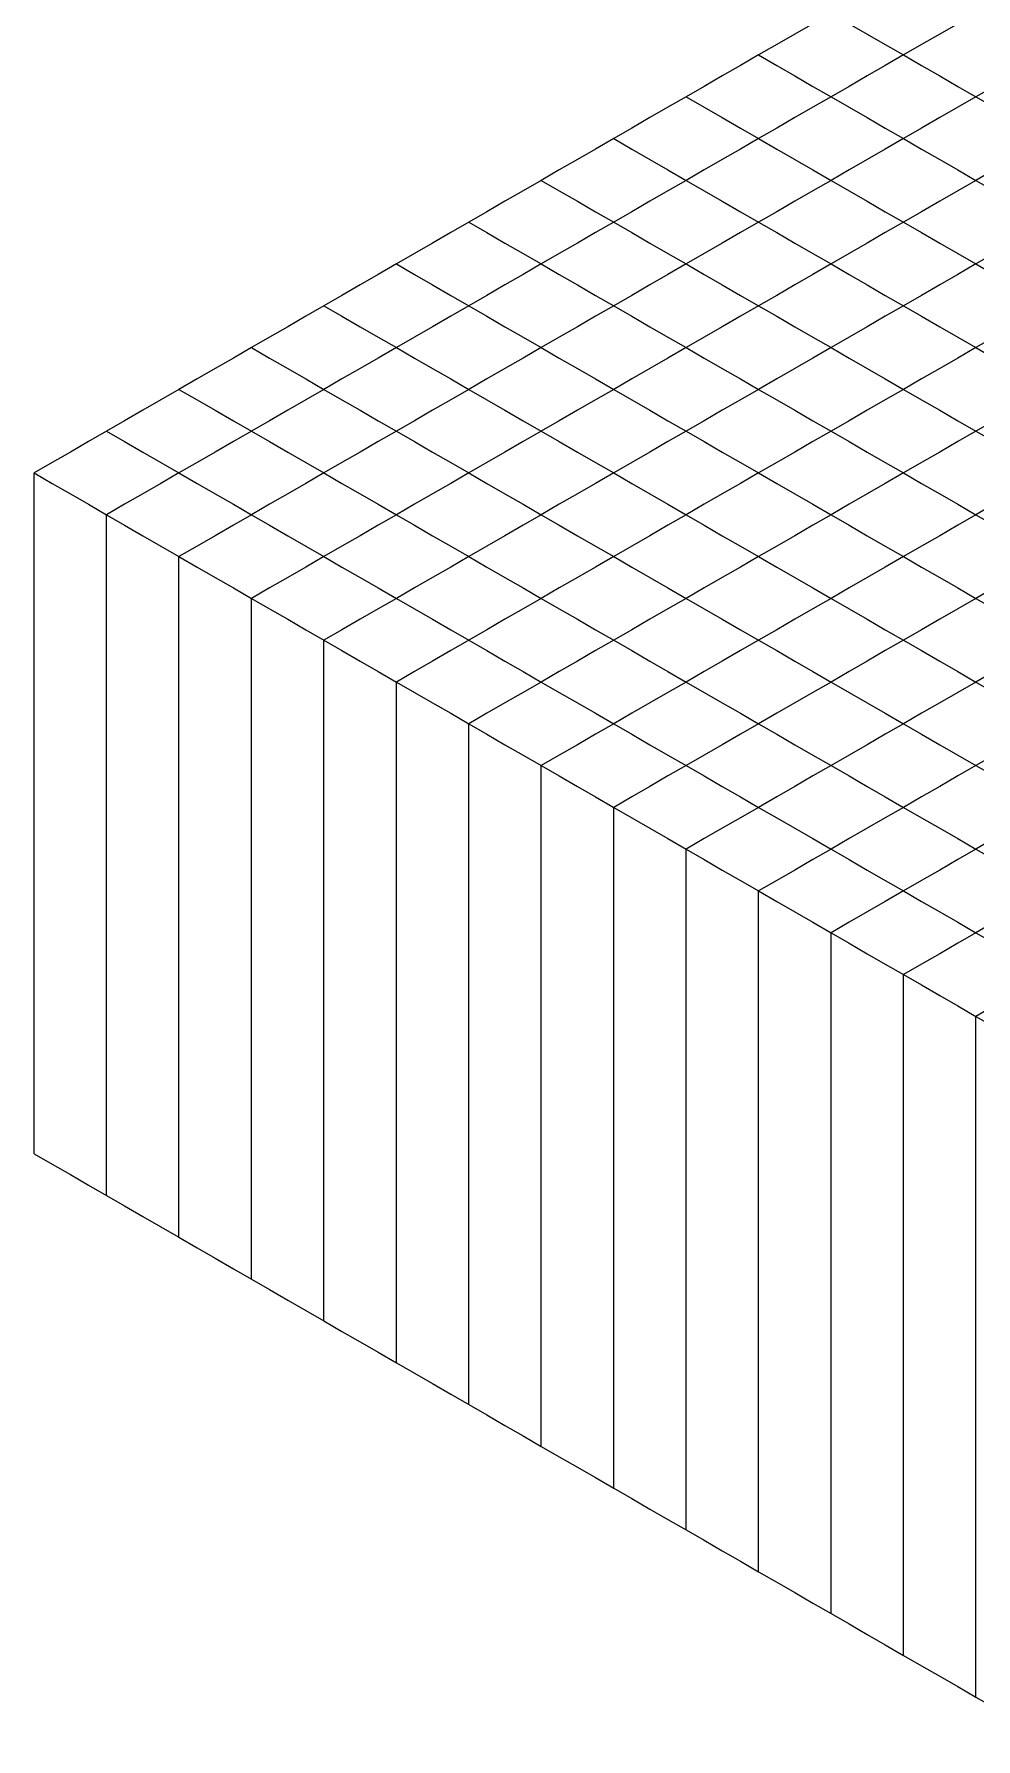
# Model space of a CAD drawing. Header units: metres. Extents: x 0 to 1028, y -291 to 246.
# Drawn here: x -0.4 to 82.3, y -111.5 to 38.3 of the extents above; entities that cross this region are included whole.
import ezdxf

# ---------------------------------------------------------------- set-up
doc = ezdxf.new("R2010")
doc.units = ezdxf.units.M
doc.layers.add('LAYER_02_PROJECTION', color=7, linetype='Continuous')

msp = doc.modelspace()

# ---------------------------------------------------------------- linework, layer by layer
at = {"layer": 'LAYER_02_PROJECTION'}
for points in [[(69.58, 40.17), (67.99, 39.25), (66.4, 38.33), (64.81, 37.42), (63.22, 36.5)], [(69.58, 40.17), (71.17, 39.25), (72.76, 38.33), (74.35, 37.42), (75.94, 36.5)], [(69.58, 40.17), (71.17, 39.25), (72.76, 38.33), (74.35, 37.42), (75.94, 36.5)], [(82.31, 40.17), (80.72, 39.25), (79.13, 38.33), (77.53, 37.42), (75.94, 36.5)], [(82.31, 40.17), (80.72, 39.25), (79.13, 38.33), (77.53, 37.42), (75.94, 36.5)], [(63.22, 36.5), (61.62, 35.58), (60.03, 34.66), (58.44, 33.74), (56.85, 32.82)], [(63.22, 36.5), (64.81, 35.58), (66.4, 34.66), (67.99, 33.74), (69.58, 32.82)], [(63.22, 36.5), (64.81, 35.58), (66.4, 34.66), (67.99, 33.74), (69.58, 32.82)], [(75.94, 36.5), (74.35, 35.58), (72.76, 34.66), (71.17, 33.74), (69.58, 32.82)], [(75.94, 36.5), (74.35, 35.58), (72.76, 34.66), (71.17, 33.74), (69.58, 32.82)], [(75.94, 36.5), (77.53, 35.58), (79.13, 34.66), (80.72, 33.74), (82.31, 32.82)], [(75.94, 36.5), (77.53, 35.58), (79.13, 34.66), (80.72, 33.74), (82.31, 32.82)], [(88.67, 36.5), (87.08, 35.58), (85.49, 34.66), (83.9, 33.74), (82.31, 32.82)], [(88.67, 36.5), (87.08, 35.58), (85.49, 34.66), (83.9, 33.74), (82.31, 32.82)], [(56.85, 32.82), (55.26, 31.9), (53.67, 30.99), (52.08, 30.07), (50.49, 29.15)], [(56.85, 32.82), (58.44, 31.9), (60.03, 30.99), (61.62, 30.07), (63.22, 29.15)], [(56.85, 32.82), (58.44, 31.9), (60.03, 30.99), (61.62, 30.07), (63.22, 29.15)], [(69.58, 32.82), (67.99, 31.9), (66.4, 30.99), (64.81, 30.07), (63.22, 29.15)], [(69.58, 32.82), (67.99, 31.9), (66.4, 30.99), (64.81, 30.07), (63.22, 29.15)], [(69.58, 32.82), (71.17, 31.9), (72.76, 30.99), (74.35, 30.07), (75.94, 29.15)], [(69.58, 32.82), (71.17, 31.9), (72.76, 30.99), (74.35, 30.07), (75.94, 29.15)], [(82.31, 32.82), (80.72, 31.9), (79.13, 30.99), (77.53, 30.07), (75.94, 29.15)], [(82.31, 32.82), (80.72, 31.9), (79.13, 30.99), (77.53, 30.07), (75.94, 29.15)], [(82.31, 32.82), (83.9, 31.9), (85.49, 30.99), (87.08, 30.07), (88.67, 29.15)], [(82.31, 32.82), (83.9, 31.9), (85.49, 30.99), (87.08, 30.07), (88.67, 29.15)], [(50.49, 29.15), (48.9, 28.23), (47.31, 27.31), (45.71, 26.39), (44.12, 25.47)], [(50.49, 29.15), (52.08, 28.23), (53.67, 27.31), (55.26, 26.39), (56.85, 25.47)], [(50.49, 29.15), (52.08, 28.23), (53.67, 27.31), (55.26, 26.39), (56.85, 25.47)], [(63.22, 29.15), (61.62, 28.23), (60.03, 27.31), (58.44, 26.39), (56.85, 25.47)], [(63.22, 29.15), (61.62, 28.23), (60.03, 27.31), (58.44, 26.39), (56.85, 25.47)], [(63.22, 29.15), (64.81, 28.23), (66.4, 27.31), (67.99, 26.39), (69.58, 25.47)], [(63.22, 29.15), (64.81, 28.23), (66.4, 27.31), (67.99, 26.39), (69.58, 25.47)], [(75.94, 29.15), (74.35, 28.23), (72.76, 27.31), (71.17, 26.39), (69.58, 25.47)], [(75.94, 29.15), (74.35, 28.23), (72.76, 27.31), (71.17, 26.39), (69.58, 25.47)], [(75.94, 29.15), (77.53, 28.23), (79.13, 27.31), (80.72, 26.39), (82.31, 25.47)], [(75.94, 29.15), (77.53, 28.23), (79.13, 27.31), (80.72, 26.39), (82.31, 25.47)], [(88.67, 29.15), (87.08, 28.23), (85.49, 27.31), (83.9, 26.39), (82.31, 25.47)], [(88.67, 29.15), (87.08, 28.23), (85.49, 27.31), (83.9, 26.39), (82.31, 25.47)], [(44.12, 25.47), (42.53, 24.56), (40.94, 23.64), (39.35, 22.72), (37.76, 21.8)], [(44.12, 25.47), (45.71, 24.56), (47.31, 23.64), (48.9, 22.72), (50.49, 21.8)], [(44.12, 25.47), (45.71, 24.56), (47.31, 23.64), (48.9, 22.72), (50.49, 21.8)], [(56.85, 25.47), (55.26, 24.56), (53.67, 23.64), (52.08, 22.72), (50.49, 21.8)], [(56.85, 25.47), (55.26, 24.56), (53.67, 23.64), (52.08, 22.72), (50.49, 21.8)], [(56.85, 25.47), (58.44, 24.56), (60.03, 23.64), (61.62, 22.72), (63.22, 21.8)], [(56.85, 25.47), (58.44, 24.56), (60.03, 23.64), (61.62, 22.72), (63.22, 21.8)], [(69.58, 25.47), (67.99, 24.56), (66.4, 23.64), (64.81, 22.72), (63.22, 21.8)], [(69.58, 25.47), (67.99, 24.56), (66.4, 23.64), (64.81, 22.72), (63.22, 21.8)], [(69.58, 25.47), (71.17, 24.56), (72.76, 23.64), (74.35, 22.72), (75.94, 21.8)], [(69.58, 25.47), (71.17, 24.56), (72.76, 23.64), (74.35, 22.72), (75.94, 21.8)], [(82.31, 25.47), (80.72, 24.56), (79.13, 23.64), (77.53, 22.72), (75.94, 21.8)], [(82.31, 25.47), (80.72, 24.56), (79.13, 23.64), (77.53, 22.72), (75.94, 21.8)], [(82.31, 25.47), (83.9, 24.56), (85.49, 23.64), (87.08, 22.72), (88.67, 21.8)], [(82.31, 25.47), (83.9, 24.56), (85.49, 23.64), (87.08, 22.72), (88.67, 21.8)], [(37.76, 21.8), (36.17, 20.88), (34.58, 19.96), (32.99, 19.04), (31.4, 18.13)], [(37.76, 21.8), (39.35, 20.88), (40.94, 19.96), (42.53, 19.04), (44.12, 18.13)], [(37.76, 21.8), (39.35, 20.88), (40.94, 19.96), (42.53, 19.04), (44.12, 18.13)], [(50.49, 21.8), (48.9, 20.88), (47.31, 19.96), (45.71, 19.04), (44.12, 18.13)], [(50.49, 21.8), (48.9, 20.88), (47.31, 19.96), (45.71, 19.04), (44.12, 18.13)], [(50.49, 21.8), (52.08, 20.88), (53.67, 19.96), (55.26, 19.04), (56.85, 18.13)], [(50.49, 21.8), (52.08, 20.88), (53.67, 19.96), (55.26, 19.04), (56.85, 18.13)], [(63.22, 21.8), (61.62, 20.88), (60.03, 19.96), (58.44, 19.04), (56.85, 18.13)], [(63.22, 21.8), (61.62, 20.88), (60.03, 19.96), (58.44, 19.04), (56.85, 18.13)], [(63.22, 21.8), (64.81, 20.88), (66.4, 19.96), (67.99, 19.04), (69.58, 18.13)], [(63.22, 21.8), (64.81, 20.88), (66.4, 19.96), (67.99, 19.04), (69.58, 18.13)], [(75.94, 21.8), (74.35, 20.88), (72.76, 19.96), (71.17, 19.04), (69.58, 18.13)], [(75.94, 21.8), (74.35, 20.88), (72.76, 19.96), (71.17, 19.04), (69.58, 18.13)], [(75.94, 21.8), (77.53, 20.88), (79.13, 19.96), (80.72, 19.04), (82.31, 18.13)], [(75.94, 21.8), (77.53, 20.88), (79.13, 19.96), (80.72, 19.04), (82.31, 18.13)], [(88.67, 21.8), (87.08, 20.88), (85.49, 19.96), (83.9, 19.04), (82.31, 18.13)], [(88.67, 21.8), (87.08, 20.88), (85.49, 19.96), (83.9, 19.04), (82.31, 18.13)], [(31.4, 18.13), (29.8, 17.21), (28.21, 16.29), (26.62, 15.37), (25.03, 14.45)], [(31.4, 18.13), (32.99, 17.21), (34.58, 16.29), (36.17, 15.37), (37.76, 14.45)], [(31.4, 18.13), (32.99, 17.21), (34.58, 16.29), (36.17, 15.37), (37.76, 14.45)], [(44.12, 18.13), (42.53, 17.21), (40.94, 16.29), (39.35, 15.37), (37.76, 14.45)], [(44.12, 18.13), (42.53, 17.21), (40.94, 16.29), (39.35, 15.37), (37.76, 14.45)], [(44.12, 18.13), (45.71, 17.21), (47.31, 16.29), (48.9, 15.37), (50.49, 14.45)], [(44.12, 18.13), (45.71, 17.21), (47.31, 16.29), (48.9, 15.37), (50.49, 14.45)], [(56.85, 18.13), (55.26, 17.21), (53.67, 16.29), (52.08, 15.37), (50.49, 14.45)], [(56.85, 18.13), (55.26, 17.21), (53.67, 16.29), (52.08, 15.37), (50.49, 14.45)], [(56.85, 18.13), (58.44, 17.21), (60.03, 16.29), (61.62, 15.37), (63.22, 14.45)], [(56.85, 18.13), (58.44, 17.21), (60.03, 16.29), (61.62, 15.37), (63.22, 14.45)], [(69.58, 18.13), (67.99, 17.21), (66.4, 16.29), (64.81, 15.37), (63.22, 14.45)], [(69.58, 18.13), (67.99, 17.21), (66.4, 16.29), (64.81, 15.37), (63.22, 14.45)], [(69.58, 18.13), (71.17, 17.21), (72.76, 16.29), (74.35, 15.37), (75.94, 14.45)], [(69.58, 18.13), (71.17, 17.21), (72.76, 16.29), (74.35, 15.37), (75.94, 14.45)], [(82.31, 18.13), (80.72, 17.21), (79.13, 16.29), (77.53, 15.37), (75.94, 14.45)], [(82.31, 18.13), (80.72, 17.21), (79.13, 16.29), (77.53, 15.37), (75.94, 14.45)], [(82.31, 18.13), (83.9, 17.21), (85.49, 16.29), (87.08, 15.37), (88.67, 14.45)], [(82.31, 18.13), (83.9, 17.21), (85.49, 16.29), (87.08, 15.37), (88.67, 14.45)], [(25.03, 14.45), (23.44, 13.53), (21.85, 12.61), (20.26, 11.7), (18.67, 10.78)], [(25.03, 14.45), (26.62, 13.53), (28.21, 12.61), (29.8, 11.7), (31.4, 10.78)], [(25.03, 14.45), (26.62, 13.53), (28.21, 12.61), (29.8, 11.7), (31.4, 10.78)], [(37.76, 14.45), (36.17, 13.53), (34.58, 12.61), (32.99, 11.7), (31.4, 10.78)], [(37.76, 14.45), (36.17, 13.53), (34.58, 12.61), (32.99, 11.7), (31.4, 10.78)], [(37.76, 14.45), (39.35, 13.53), (40.94, 12.61), (42.53, 11.7), (44.12, 10.78)], [(37.76, 14.45), (39.35, 13.53), (40.94, 12.61), (42.53, 11.7), (44.12, 10.78)], [(50.49, 14.45), (48.9, 13.53), (47.31, 12.61), (45.71, 11.7), (44.12, 10.78)], [(50.49, 14.45), (48.9, 13.53), (47.31, 12.61), (45.71, 11.7), (44.12, 10.78)], [(50.49, 14.45), (52.08, 13.53), (53.67, 12.61), (55.26, 11.7), (56.85, 10.78)], [(50.49, 14.45), (52.08, 13.53), (53.67, 12.61), (55.26, 11.7), (56.85, 10.78)], [(63.22, 14.45), (61.62, 13.53), (60.03, 12.61), (58.44, 11.7), (56.85, 10.78)], [(63.22, 14.45), (61.62, 13.53), (60.03, 12.61), (58.44, 11.7), (56.85, 10.78)], [(63.22, 14.45), (64.81, 13.53), (66.4, 12.61), (67.99, 11.7), (69.58, 10.78)], [(63.22, 14.45), (64.81, 13.53), (66.4, 12.61), (67.99, 11.7), (69.58, 10.78)], [(75.94, 14.45), (74.35, 13.53), (72.76, 12.61), (71.17, 11.7), (69.58, 10.78)], [(75.94, 14.45), (74.35, 13.53), (72.76, 12.61), (71.17, 11.7), (69.58, 10.78)], [(75.94, 14.45), (77.53, 13.53), (79.13, 12.61), (80.72, 11.7), (82.31, 10.78)], [(75.94, 14.45), (77.53, 13.53), (79.13, 12.61), (80.72, 11.7), (82.31, 10.78)], [(88.67, 14.45), (87.08, 13.53), (85.49, 12.61), (83.9, 11.7), (82.31, 10.78)], [(88.67, 14.45), (87.08, 13.53), (85.49, 12.61), (83.9, 11.7), (82.31, 10.78)], [(18.67, 10.78), (17.08, 9.86), (15.49, 8.94), (13.89, 8.02), (12.3, 7.1)], [(18.67, 10.78), (20.26, 9.86), (21.85, 8.94), (23.44, 8.02), (25.03, 7.1)], [(18.67, 10.78), (20.26, 9.86), (21.85, 8.94), (23.44, 8.02), (25.03, 7.1)], [(31.4, 10.78), (29.8, 9.86), (28.21, 8.94), (26.62, 8.02), (25.03, 7.1)], [(31.4, 10.78), (29.8, 9.86), (28.21, 8.94), (26.62, 8.02), (25.03, 7.1)], [(31.4, 10.78), (32.99, 9.86), (34.58, 8.94), (36.17, 8.02), (37.76, 7.1)], [(31.4, 10.78), (32.99, 9.86), (34.58, 8.94), (36.17, 8.02), (37.76, 7.1)], [(44.12, 10.78), (42.53, 9.86), (40.94, 8.94), (39.35, 8.02), (37.76, 7.1)], [(44.12, 10.78), (42.53, 9.86), (40.94, 8.94), (39.35, 8.02), (37.76, 7.1)], [(44.12, 10.78), (45.71, 9.86), (47.31, 8.94), (48.9, 8.02), (50.49, 7.1)], [(44.12, 10.78), (45.71, 9.86), (47.31, 8.94), (48.9, 8.02), (50.49, 7.1)], [(56.85, 10.78), (55.26, 9.86), (53.67, 8.94), (52.08, 8.02), (50.49, 7.1)], [(56.85, 10.78), (55.26, 9.86), (53.67, 8.94), (52.08, 8.02), (50.49, 7.1)], [(56.85, 10.78), (58.44, 9.86), (60.03, 8.94), (61.62, 8.02), (63.22, 7.1)], [(56.85, 10.78), (58.44, 9.86), (60.03, 8.94), (61.62, 8.02), (63.22, 7.1)], [(69.58, 10.78), (67.99, 9.86), (66.4, 8.94), (64.81, 8.02), (63.22, 7.1)], [(69.58, 10.78), (67.99, 9.86), (66.4, 8.94), (64.81, 8.02), (63.22, 7.1)], [(69.58, 10.78), (71.17, 9.86), (72.76, 8.94), (74.35, 8.02), (75.94, 7.1)], [(69.58, 10.78), (71.17, 9.86), (72.76, 8.94), (74.35, 8.02), (75.94, 7.1)], [(82.31, 10.78), (80.72, 9.86), (79.13, 8.94), (77.53, 8.02), (75.94, 7.1)], [(82.31, 10.78), (80.72, 9.86), (79.13, 8.94), (77.53, 8.02), (75.94, 7.1)], [(82.31, 10.78), (83.9, 9.86), (85.49, 8.94), (87.08, 8.02), (88.67, 7.1)], [(82.31, 10.78), (83.9, 9.86), (85.49, 8.94), (87.08, 8.02), (88.67, 7.1)], [(12.3, 7.1), (10.71, 6.18), (9.12, 5.27), (7.53, 4.35), (5.94, 3.43)], [(12.3, 7.1), (13.89, 6.18), (15.49, 5.27), (17.08, 4.35), (18.67, 3.43)], [(12.3, 7.1), (13.89, 6.18), (15.49, 5.27), (17.08, 4.35), (18.67, 3.43)], [(25.03, 7.1), (23.44, 6.18), (21.85, 5.27), (20.26, 4.35), (18.67, 3.43)], [(25.03, 7.1), (23.44, 6.18), (21.85, 5.27), (20.26, 4.35), (18.67, 3.43)], [(25.03, 7.1), (26.62, 6.18), (28.21, 5.27), (29.8, 4.35), (31.4, 3.43)], [(25.03, 7.1), (26.62, 6.18), (28.21, 5.27), (29.8, 4.35), (31.4, 3.43)], [(37.76, 7.1), (36.17, 6.18), (34.58, 5.27), (32.99, 4.35), (31.4, 3.43)], [(37.76, 7.1), (36.17, 6.18), (34.58, 5.27), (32.99, 4.35), (31.4, 3.43)], [(37.76, 7.1), (39.35, 6.18), (40.94, 5.27), (42.53, 4.35), (44.12, 3.43)], [(37.76, 7.1), (39.35, 6.18), (40.94, 5.27), (42.53, 4.35), (44.12, 3.43)], [(50.49, 7.1), (48.9, 6.18), (47.31, 5.27), (45.71, 4.35), (44.12, 3.43)], [(50.49, 7.1), (48.9, 6.18), (47.31, 5.27), (45.71, 4.35), (44.12, 3.43)], [(50.49, 7.1), (52.08, 6.18), (53.67, 5.27), (55.26, 4.35), (56.85, 3.43)], [(50.49, 7.1), (52.08, 6.18), (53.67, 5.27), (55.26, 4.35), (56.85, 3.43)], [(63.22, 7.1), (61.62, 6.18), (60.03, 5.27), (58.44, 4.35), (56.85, 3.43)], [(63.22, 7.1), (61.62, 6.18), (60.03, 5.27), (58.44, 4.35), (56.85, 3.43)], [(63.22, 7.1), (64.81, 6.18), (66.4, 5.27), (67.99, 4.35), (69.58, 3.43)], [(63.22, 7.1), (64.81, 6.18), (66.4, 5.27), (67.99, 4.35), (69.58, 3.43)], [(75.94, 7.1), (74.35, 6.18), (72.76, 5.27), (71.17, 4.35), (69.58, 3.43)], [(75.94, 7.1), (74.35, 6.18), (72.76, 5.27), (71.17, 4.35), (69.58, 3.43)], [(75.94, 7.1), (77.53, 6.18), (79.13, 5.27), (80.72, 4.35), (82.31, 3.43)], [(75.94, 7.1), (77.53, 6.18), (79.13, 5.27), (80.72, 4.35), (82.31, 3.43)], [(88.67, 7.1), (87.08, 6.18), (85.49, 5.27), (83.9, 4.35), (82.31, 3.43)], [(88.67, 7.1), (87.08, 6.18), (85.49, 5.27), (83.9, 4.35), (82.31, 3.43)], [(5.94, 3.43), (4.35, 2.51), (2.76, 1.59), (1.17, 0.67), (-0.42, -0.24)], [(5.94, 3.43), (7.53, 2.51), (9.12, 1.59), (10.71, 0.67), (12.3, -0.24)], [(5.94, 3.43), (7.53, 2.51), (9.12, 1.59), (10.71, 0.67), (12.3, -0.24)], [(18.67, 3.43), (17.08, 2.51), (15.49, 1.59), (13.89, 0.67), (12.3, -0.24)], [(18.67, 3.43), (17.08, 2.51), (15.49, 1.59), (13.89, 0.67), (12.3, -0.24)], [(18.67, 3.43), (20.26, 2.51), (21.85, 1.59), (23.44, 0.67), (25.03, -0.24)], [(18.67, 3.43), (20.26, 2.51), (21.85, 1.59), (23.44, 0.67), (25.03, -0.24)], [(31.4, 3.43), (29.8, 2.51), (28.21, 1.59), (26.62, 0.67), (25.03, -0.24)], [(31.4, 3.43), (29.8, 2.51), (28.21, 1.59), (26.62, 0.67), (25.03, -0.24)], [(31.4, 3.43), (32.99, 2.51), (34.58, 1.59), (36.17, 0.67), (37.76, -0.24)], [(31.4, 3.43), (32.99, 2.51), (34.58, 1.59), (36.17, 0.67), (37.76, -0.24)], [(44.12, 3.43), (42.53, 2.51), (40.94, 1.59), (39.35, 0.67), (37.76, -0.24)], [(44.12, 3.43), (42.53, 2.51), (40.94, 1.59), (39.35, 0.67), (37.76, -0.24)], [(44.12, 3.43), (45.71, 2.51), (47.31, 1.59), (48.9, 0.67), (50.49, -0.24)], [(44.12, 3.43), (45.71, 2.51), (47.31, 1.59), (48.9, 0.67), (50.49, -0.24)], [(56.85, 3.43), (55.26, 2.51), (53.67, 1.59), (52.08, 0.67), (50.49, -0.24)], [(56.85, 3.43), (55.26, 2.51), (53.67, 1.59), (52.08, 0.67), (50.49, -0.24)], [(56.85, 3.43), (58.44, 2.51), (60.03, 1.59), (61.62, 0.67), (63.22, -0.24)], [(56.85, 3.43), (58.44, 2.51), (60.03, 1.59), (61.62, 0.67), (63.22, -0.24)], [(69.58, 3.43), (67.99, 2.51), (66.4, 1.59), (64.81, 0.67), (63.22, -0.24)], [(69.58, 3.43), (67.99, 2.51), (66.4, 1.59), (64.81, 0.67), (63.22, -0.24)], [(69.58, 3.43), (71.17, 2.51), (72.76, 1.59), (74.35, 0.67), (75.94, -0.24)], [(69.58, 3.43), (71.17, 2.51), (72.76, 1.59), (74.35, 0.67), (75.94, -0.24)], [(82.31, 3.43), (80.72, 2.51), (79.13, 1.59), (77.53, 0.67), (75.94, -0.24)], [(82.31, 3.43), (80.72, 2.51), (79.13, 1.59), (77.53, 0.67), (75.94, -0.24)], [(82.31, 3.43), (83.9, 2.51), (85.49, 1.59), (87.08, 0.67), (88.67, -0.24)], [(82.31, 3.43), (83.9, 2.51), (85.49, 1.59), (87.08, 0.67), (88.67, -0.24)], [(-0.42, -60.09), (-0.42, -45.13), (-0.42, -30.17), (-0.42, -15.21), (-0.42, -0.24)], [(-0.42, -0.24), (1.17, -1.16), (2.76, -2.08), (4.35, -3), (5.94, -3.92)], [(12.3, -0.24), (10.71, -1.16), (9.12, -2.08), (7.53, -3), (5.94, -3.92)], [(12.3, -0.24), (10.71, -1.16), (9.12, -2.08), (7.53, -3), (5.94, -3.92)], [(12.3, -0.24), (13.89, -1.16), (15.49, -2.08), (17.08, -3), (18.67, -3.92)], [(12.3, -0.24), (13.89, -1.16), (15.49, -2.08), (17.08, -3), (18.67, -3.92)], [(25.03, -0.24), (23.44, -1.16), (21.85, -2.08), (20.26, -3), (18.67, -3.92)], [(25.03, -0.24), (23.44, -1.16), (21.85, -2.08), (20.26, -3), (18.67, -3.92)], [(25.03, -0.24), (26.62, -1.16), (28.21, -2.08), (29.8, -3), (31.4, -3.92)], [(25.03, -0.24), (26.62, -1.16), (28.21, -2.08), (29.8, -3), (31.4, -3.92)], [(37.76, -0.24), (36.17, -1.16), (34.58, -2.08), (32.99, -3), (31.4, -3.92)], [(37.76, -0.24), (36.17, -1.16), (34.58, -2.08), (32.99, -3), (31.4, -3.92)], [(37.76, -0.24), (39.35, -1.16), (40.94, -2.08), (42.53, -3), (44.12, -3.92)], [(37.76, -0.24), (39.35, -1.16), (40.94, -2.08), (42.53, -3), (44.12, -3.92)], [(50.49, -0.24), (48.9, -1.16), (47.31, -2.08), (45.71, -3), (44.12, -3.92)], [(50.49, -0.24), (48.9, -1.16), (47.31, -2.08), (45.71, -3), (44.12, -3.92)], [(50.49, -0.24), (52.08, -1.16), (53.67, -2.08), (55.26, -3), (56.85, -3.92)], [(50.49, -0.24), (52.08, -1.16), (53.67, -2.08), (55.26, -3), (56.85, -3.92)], [(63.22, -0.24), (61.62, -1.16), (60.03, -2.08), (58.44, -3), (56.85, -3.92)], [(63.22, -0.24), (61.62, -1.16), (60.03, -2.08), (58.44, -3), (56.85, -3.92)], [(63.22, -0.24), (64.81, -1.16), (66.4, -2.08), (67.99, -3), (69.58, -3.92)], [(63.22, -0.24), (64.81, -1.16), (66.4, -2.08), (67.99, -3), (69.58, -3.92)], [(75.94, -0.24), (74.35, -1.16), (72.76, -2.08), (71.17, -3), (69.58, -3.92)], [(75.94, -0.24), (74.35, -1.16), (72.76, -2.08), (71.17, -3), (69.58, -3.92)], [(75.94, -0.24), (77.53, -1.16), (79.13, -2.08), (80.72, -3), (82.31, -3.92)], [(75.94, -0.24), (77.53, -1.16), (79.13, -2.08), (80.72, -3), (82.31, -3.92)], [(88.67, -0.24), (87.08, -1.16), (85.49, -2.08), (83.9, -3), (82.31, -3.92)], [(88.67, -0.24), (87.08, -1.16), (85.49, -2.08), (83.9, -3), (82.31, -3.92)], [(5.94, -63.76), (5.94, -48.8), (5.94, -33.84), (5.94, -18.88), (5.94, -3.92)], [(5.94, -63.76), (5.94, -48.8), (5.94, -33.84), (5.94, -18.88), (5.94, -3.92)], [(5.94, -3.92), (7.53, -4.84), (9.12, -5.76), (10.71, -6.67), (12.3, -7.59)], [(18.67, -3.92), (17.08, -4.84), (15.49, -5.76), (13.89, -6.67), (12.3, -7.59)], [(18.67, -3.92), (17.08, -4.84), (15.49, -5.76), (13.89, -6.67), (12.3, -7.59)], [(18.67, -3.92), (20.26, -4.84), (21.85, -5.76), (23.44, -6.67), (25.03, -7.59)], [(18.67, -3.92), (20.26, -4.84), (21.85, -5.76), (23.44, -6.67), (25.03, -7.59)], [(31.4, -3.92), (29.8, -4.84), (28.21, -5.76), (26.62, -6.67), (25.03, -7.59)], [(31.4, -3.92), (29.8, -4.84), (28.21, -5.76), (26.62, -6.67), (25.03, -7.59)], [(31.4, -3.92), (32.99, -4.84), (34.58, -5.76), (36.17, -6.67), (37.76, -7.59)], [(31.4, -3.92), (32.99, -4.84), (34.58, -5.76), (36.17, -6.67), (37.76, -7.59)], [(44.12, -3.92), (42.53, -4.84), (40.94, -5.76), (39.35, -6.67), (37.76, -7.59)], [(44.12, -3.92), (42.53, -4.84), (40.94, -5.76), (39.35, -6.67), (37.76, -7.59)], [(44.12, -3.92), (45.71, -4.84), (47.31, -5.76), (48.9, -6.67), (50.49, -7.59)], [(44.12, -3.92), (45.71, -4.84), (47.31, -5.76), (48.9, -6.67), (50.49, -7.59)], [(56.85, -3.92), (55.26, -4.84), (53.67, -5.76), (52.08, -6.67), (50.49, -7.59)], [(56.85, -3.92), (55.26, -4.84), (53.67, -5.76), (52.08, -6.67), (50.49, -7.59)], [(56.85, -3.92), (58.44, -4.84), (60.03, -5.76), (61.62, -6.67), (63.22, -7.59)], [(56.85, -3.92), (58.44, -4.84), (60.03, -5.76), (61.62, -6.67), (63.22, -7.59)], [(69.58, -3.92), (67.99, -4.84), (66.4, -5.76), (64.81, -6.67), (63.22, -7.59)], [(69.58, -3.92), (67.99, -4.84), (66.4, -5.76), (64.81, -6.67), (63.22, -7.59)], [(69.58, -3.92), (71.17, -4.84), (72.76, -5.76), (74.35, -6.67), (75.94, -7.59)], [(69.58, -3.92), (71.17, -4.84), (72.76, -5.76), (74.35, -6.67), (75.94, -7.59)], [(82.31, -3.92), (80.72, -4.84), (79.13, -5.76), (77.53, -6.67), (75.94, -7.59)], [(82.31, -3.92), (80.72, -4.84), (79.13, -5.76), (77.53, -6.67), (75.94, -7.59)], [(82.31, -3.92), (83.9, -4.84), (85.49, -5.76), (87.08, -6.67), (88.67, -7.59)], [(82.31, -3.92), (83.9, -4.84), (85.49, -5.76), (87.08, -6.67), (88.67, -7.59)], [(12.3, -67.43), (12.3, -52.47), (12.3, -37.51), (12.3, -22.55), (12.3, -7.59)], [(12.3, -67.43), (12.3, -52.47), (12.3, -37.51), (12.3, -22.55), (12.3, -7.59)], [(12.3, -7.59), (13.89, -8.51), (15.49, -9.43), (17.08, -10.35), (18.67, -11.27)], [(25.03, -7.59), (23.44, -8.51), (21.85, -9.43), (20.26, -10.35), (18.67, -11.27)], [(25.03, -7.59), (23.44, -8.51), (21.85, -9.43), (20.26, -10.35), (18.67, -11.27)], [(25.03, -7.59), (26.62, -8.51), (28.21, -9.43), (29.8, -10.35), (31.4, -11.27)], [(25.03, -7.59), (26.62, -8.51), (28.21, -9.43), (29.8, -10.35), (31.4, -11.27)], [(37.76, -7.59), (36.17, -8.51), (34.58, -9.43), (32.99, -10.35), (31.4, -11.27)], [(37.76, -7.59), (36.17, -8.51), (34.58, -9.43), (32.99, -10.35), (31.4, -11.27)], [(37.76, -7.59), (39.35, -8.51), (40.94, -9.43), (42.53, -10.35), (44.12, -11.27)], [(37.76, -7.59), (39.35, -8.51), (40.94, -9.43), (42.53, -10.35), (44.12, -11.27)], [(50.49, -7.59), (48.9, -8.51), (47.31, -9.43), (45.71, -10.35), (44.12, -11.27)], [(50.49, -7.59), (48.9, -8.51), (47.31, -9.43), (45.71, -10.35), (44.12, -11.27)], [(50.49, -7.59), (52.08, -8.51), (53.67, -9.43), (55.26, -10.35), (56.85, -11.27)], [(50.49, -7.59), (52.08, -8.51), (53.67, -9.43), (55.26, -10.35), (56.85, -11.27)], [(63.22, -7.59), (61.62, -8.51), (60.03, -9.43), (58.44, -10.35), (56.85, -11.27)], [(63.22, -7.59), (61.62, -8.51), (60.03, -9.43), (58.44, -10.35), (56.85, -11.27)], [(63.22, -7.59), (64.81, -8.51), (66.4, -9.43), (67.99, -10.35), (69.58, -11.27)], [(63.22, -7.59), (64.81, -8.51), (66.4, -9.43), (67.99, -10.35), (69.58, -11.27)], [(75.94, -7.59), (74.35, -8.51), (72.76, -9.43), (71.17, -10.35), (69.58, -11.27)], [(75.94, -7.59), (74.35, -8.51), (72.76, -9.43), (71.17, -10.35), (69.58, -11.27)], [(75.94, -7.59), (77.53, -8.51), (79.13, -9.43), (80.72, -10.35), (82.31, -11.27)], [(75.94, -7.59), (77.53, -8.51), (79.13, -9.43), (80.72, -10.35), (82.31, -11.27)], [(88.67, -7.59), (87.08, -8.51), (85.49, -9.43), (83.9, -10.35), (82.31, -11.27)], [(88.67, -7.59), (87.08, -8.51), (85.49, -9.43), (83.9, -10.35), (82.31, -11.27)], [(18.67, -71.11), (18.67, -56.15), (18.67, -41.19), (18.67, -26.23), (18.67, -11.27)], [(18.67, -71.11), (18.67, -56.15), (18.67, -41.19), (18.67, -26.23), (18.67, -11.27)], [(18.67, -11.27), (20.26, -12.19), (21.85, -13.1), (23.44, -14.02), (25.03, -14.94)], [(31.4, -11.27), (29.8, -12.19), (28.21, -13.1), (26.62, -14.02), (25.03, -14.94)], [(31.4, -11.27), (29.8, -12.19), (28.21, -13.1), (26.62, -14.02), (25.03, -14.94)], [(31.4, -11.27), (32.99, -12.19), (34.58, -13.1), (36.17, -14.02), (37.76, -14.94)], [(31.4, -11.27), (32.99, -12.19), (34.58, -13.1), (36.17, -14.02), (37.76, -14.94)], [(44.12, -11.27), (42.53, -12.19), (40.94, -13.1), (39.35, -14.02), (37.76, -14.94)], [(44.12, -11.27), (42.53, -12.19), (40.94, -13.1), (39.35, -14.02), (37.76, -14.94)], [(44.12, -11.27), (45.71, -12.19), (47.31, -13.1), (48.9, -14.02), (50.49, -14.94)], [(44.12, -11.27), (45.71, -12.19), (47.31, -13.1), (48.9, -14.02), (50.49, -14.94)], [(56.85, -11.27), (55.26, -12.19), (53.67, -13.1), (52.08, -14.02), (50.49, -14.94)], [(56.85, -11.27), (55.26, -12.19), (53.67, -13.1), (52.08, -14.02), (50.49, -14.94)], [(56.85, -11.27), (58.44, -12.19), (60.03, -13.1), (61.62, -14.02), (63.22, -14.94)], [(56.85, -11.27), (58.44, -12.19), (60.03, -13.1), (61.62, -14.02), (63.22, -14.94)], [(69.58, -11.27), (67.99, -12.19), (66.4, -13.1), (64.81, -14.02), (63.22, -14.94)], [(69.58, -11.27), (67.99, -12.19), (66.4, -13.1), (64.81, -14.02), (63.22, -14.94)], [(69.58, -11.27), (71.17, -12.19), (72.76, -13.1), (74.35, -14.02), (75.94, -14.94)], [(69.58, -11.27), (71.17, -12.19), (72.76, -13.1), (74.35, -14.02), (75.94, -14.94)], [(82.31, -11.27), (80.72, -12.19), (79.13, -13.1), (77.53, -14.02), (75.94, -14.94)], [(82.31, -11.27), (80.72, -12.19), (79.13, -13.1), (77.53, -14.02), (75.94, -14.94)], [(82.31, -11.27), (83.9, -12.19), (85.49, -13.1), (87.08, -14.02), (88.67, -14.94)], [(82.31, -11.27), (83.9, -12.19), (85.49, -13.1), (87.08, -14.02), (88.67, -14.94)], [(25.03, -74.78), (25.03, -59.82), (25.03, -44.86), (25.03, -29.9), (25.03, -14.94)], [(25.03, -74.78), (25.03, -59.82), (25.03, -44.86), (25.03, -29.9), (25.03, -14.94)], [(25.03, -14.94), (26.62, -15.86), (28.21, -16.78), (29.8, -17.7), (31.4, -18.62)], [(37.76, -14.94), (36.17, -15.86), (34.58, -16.78), (32.99, -17.7), (31.4, -18.62)], [(37.76, -14.94), (36.17, -15.86), (34.58, -16.78), (32.99, -17.7), (31.4, -18.62)], [(37.76, -14.94), (39.35, -15.86), (40.94, -16.78), (42.53, -17.7), (44.12, -18.62)], [(37.76, -14.94), (39.35, -15.86), (40.94, -16.78), (42.53, -17.7), (44.12, -18.62)], [(50.49, -14.94), (48.9, -15.86), (47.31, -16.78), (45.71, -17.7), (44.12, -18.62)], [(50.49, -14.94), (48.9, -15.86), (47.31, -16.78), (45.71, -17.7), (44.12, -18.62)], [(50.49, -14.94), (52.08, -15.86), (53.67, -16.78), (55.26, -17.7), (56.85, -18.62)], [(50.49, -14.94), (52.08, -15.86), (53.67, -16.78), (55.26, -17.7), (56.85, -18.62)], [(63.22, -14.94), (61.62, -15.86), (60.03, -16.78), (58.44, -17.7), (56.85, -18.62)], [(63.22, -14.94), (61.62, -15.86), (60.03, -16.78), (58.44, -17.7), (56.85, -18.62)], [(63.22, -14.94), (64.81, -15.86), (66.4, -16.78), (67.99, -17.7), (69.58, -18.62)], [(63.22, -14.94), (64.81, -15.86), (66.4, -16.78), (67.99, -17.7), (69.58, -18.62)], [(75.94, -14.94), (74.35, -15.86), (72.76, -16.78), (71.17, -17.7), (69.58, -18.62)], [(75.94, -14.94), (74.35, -15.86), (72.76, -16.78), (71.17, -17.7), (69.58, -18.62)], [(75.94, -14.94), (77.53, -15.86), (79.13, -16.78), (80.72, -17.7), (82.31, -18.62)], [(75.94, -14.94), (77.53, -15.86), (79.13, -16.78), (80.72, -17.7), (82.31, -18.62)], [(88.67, -14.94), (87.08, -15.86), (85.49, -16.78), (83.9, -17.7), (82.31, -18.62)], [(88.67, -14.94), (87.08, -15.86), (85.49, -16.78), (83.9, -17.7), (82.31, -18.62)], [(31.4, -78.46), (31.4, -63.5), (31.4, -48.54), (31.4, -33.58), (31.4, -18.62)], [(31.4, -78.46), (31.4, -63.5), (31.4, -48.54), (31.4, -33.58), (31.4, -18.62)], [(31.4, -18.62), (32.99, -19.53), (34.58, -20.45), (36.17, -21.37), (37.76, -22.29)], [(44.12, -18.62), (42.53, -19.53), (40.94, -20.45), (39.35, -21.37), (37.76, -22.29)], [(44.12, -18.62), (42.53, -19.53), (40.94, -20.45), (39.35, -21.37), (37.76, -22.29)], [(44.12, -18.62), (45.71, -19.53), (47.31, -20.45), (48.9, -21.37), (50.49, -22.29)], [(44.12, -18.62), (45.71, -19.53), (47.31, -20.45), (48.9, -21.37), (50.49, -22.29)], [(56.85, -18.62), (55.26, -19.53), (53.67, -20.45), (52.08, -21.37), (50.49, -22.29)], [(56.85, -18.62), (55.26, -19.53), (53.67, -20.45), (52.08, -21.37), (50.49, -22.29)], [(56.85, -18.62), (58.44, -19.53), (60.03, -20.45), (61.62, -21.37), (63.22, -22.29)], [(56.85, -18.62), (58.44, -19.53), (60.03, -20.45), (61.62, -21.37), (63.22, -22.29)], [(69.58, -18.62), (67.99, -19.53), (66.4, -20.45), (64.81, -21.37), (63.22, -22.29)], [(69.58, -18.62), (67.99, -19.53), (66.4, -20.45), (64.81, -21.37), (63.22, -22.29)], [(69.58, -18.62), (71.17, -19.53), (72.76, -20.45), (74.35, -21.37), (75.94, -22.29)], [(69.58, -18.62), (71.17, -19.53), (72.76, -20.45), (74.35, -21.37), (75.94, -22.29)], [(82.31, -18.62), (80.72, -19.53), (79.13, -20.45), (77.53, -21.37), (75.94, -22.29)], [(82.31, -18.62), (80.72, -19.53), (79.13, -20.45), (77.53, -21.37), (75.94, -22.29)], [(82.31, -18.62), (83.9, -19.53), (85.49, -20.45), (87.08, -21.37), (88.67, -22.29)], [(82.31, -18.62), (83.9, -19.53), (85.49, -20.45), (87.08, -21.37), (88.67, -22.29)], [(37.76, -82.13), (37.76, -67.17), (37.76, -52.21), (37.76, -37.25), (37.76, -22.29)], [(37.76, -82.13), (37.76, -67.17), (37.76, -52.21), (37.76, -37.25), (37.76, -22.29)], [(37.76, -22.29), (39.35, -23.21), (40.94, -24.13), (42.53, -25.05), (44.12, -25.96)], [(50.49, -22.29), (48.9, -23.21), (47.31, -24.13), (45.71, -25.05), (44.12, -25.96)], [(50.49, -22.29), (48.9, -23.21), (47.31, -24.13), (45.71, -25.05), (44.12, -25.96)], [(50.49, -22.29), (52.08, -23.21), (53.67, -24.13), (55.26, -25.05), (56.85, -25.96)], [(50.49, -22.29), (52.08, -23.21), (53.67, -24.13), (55.26, -25.05), (56.85, -25.96)], [(63.22, -22.29), (61.62, -23.21), (60.03, -24.13), (58.44, -25.05), (56.85, -25.96)], [(63.22, -22.29), (61.62, -23.21), (60.03, -24.13), (58.44, -25.05), (56.85, -25.96)], [(63.22, -22.29), (64.81, -23.21), (66.4, -24.13), (67.99, -25.05), (69.58, -25.96)], [(63.22, -22.29), (64.81, -23.21), (66.4, -24.13), (67.99, -25.05), (69.58, -25.96)], [(75.94, -22.29), (74.35, -23.21), (72.76, -24.13), (71.17, -25.05), (69.58, -25.96)], [(75.94, -22.29), (74.35, -23.21), (72.76, -24.13), (71.17, -25.05), (69.58, -25.96)], [(75.94, -22.29), (77.53, -23.21), (79.13, -24.13), (80.72, -25.05), (82.31, -25.96)], [(75.94, -22.29), (77.53, -23.21), (79.13, -24.13), (80.72, -25.05), (82.31, -25.96)], [(88.67, -22.29), (87.08, -23.21), (85.49, -24.13), (83.9, -25.05), (82.31, -25.96)], [(88.67, -22.29), (87.08, -23.21), (85.49, -24.13), (83.9, -25.05), (82.31, -25.96)], [(44.12, -85.81), (44.12, -70.85), (44.12, -55.89), (44.12, -40.92), (44.12, -25.96)], [(44.12, -85.81), (44.12, -70.85), (44.12, -55.89), (44.12, -40.92), (44.12, -25.96)], [(44.12, -25.96), (45.71, -26.88), (47.31, -27.8), (48.9, -28.72), (50.49, -29.64)], [(56.85, -25.96), (55.26, -26.88), (53.67, -27.8), (52.08, -28.72), (50.49, -29.64)], [(56.85, -25.96), (55.26, -26.88), (53.67, -27.8), (52.08, -28.72), (50.49, -29.64)], [(56.85, -25.96), (58.44, -26.88), (60.03, -27.8), (61.62, -28.72), (63.22, -29.64)], [(56.85, -25.96), (58.44, -26.88), (60.03, -27.8), (61.62, -28.72), (63.22, -29.64)], [(69.58, -25.96), (67.99, -26.88), (66.4, -27.8), (64.81, -28.72), (63.22, -29.64)], [(69.58, -25.96), (67.99, -26.88), (66.4, -27.8), (64.81, -28.72), (63.22, -29.64)], [(69.58, -25.96), (71.17, -26.88), (72.76, -27.8), (74.35, -28.72), (75.94, -29.64)], [(69.58, -25.96), (71.17, -26.88), (72.76, -27.8), (74.35, -28.72), (75.94, -29.64)], [(82.31, -25.96), (80.72, -26.88), (79.13, -27.8), (77.53, -28.72), (75.94, -29.64)], [(82.31, -25.96), (80.72, -26.88), (79.13, -27.8), (77.53, -28.72), (75.94, -29.64)], [(82.31, -25.96), (83.9, -26.88), (85.49, -27.8), (87.08, -28.72), (88.67, -29.64)], [(82.31, -25.96), (83.9, -26.88), (85.49, -27.8), (87.08, -28.72), (88.67, -29.64)], [(50.49, -89.48), (50.49, -74.52), (50.49, -59.56), (50.49, -44.6), (50.49, -29.64)], [(50.49, -89.48), (50.49, -74.52), (50.49, -59.56), (50.49, -44.6), (50.49, -29.64)], [(50.49, -29.64), (52.08, -30.56), (53.67, -31.48), (55.26, -32.39), (56.85, -33.31)], [(63.22, -29.64), (61.62, -30.56), (60.03, -31.48), (58.44, -32.39), (56.85, -33.31)], [(63.22, -29.64), (61.62, -30.56), (60.03, -31.48), (58.44, -32.39), (56.85, -33.31)], [(63.22, -29.64), (64.81, -30.56), (66.4, -31.48), (67.99, -32.39), (69.58, -33.31)], [(63.22, -29.64), (64.81, -30.56), (66.4, -31.48), (67.99, -32.39), (69.58, -33.31)], [(75.94, -29.64), (74.35, -30.56), (72.76, -31.48), (71.17, -32.39), (69.58, -33.31)], [(75.94, -29.64), (74.35, -30.56), (72.76, -31.48), (71.17, -32.39), (69.58, -33.31)], [(75.94, -29.64), (77.53, -30.56), (79.13, -31.48), (80.72, -32.39), (82.31, -33.31)], [(75.94, -29.64), (77.53, -30.56), (79.13, -31.48), (80.72, -32.39), (82.31, -33.31)], [(88.67, -29.64), (87.08, -30.56), (85.49, -31.48), (83.9, -32.39), (82.31, -33.31)], [(88.67, -29.64), (87.08, -30.56), (85.49, -31.48), (83.9, -32.39), (82.31, -33.31)], [(56.85, -93.15), (56.85, -78.19), (56.85, -63.23), (56.85, -48.27), (56.85, -33.31)], [(56.85, -93.15), (56.85, -78.19), (56.85, -63.23), (56.85, -48.27), (56.85, -33.31)], [(56.85, -33.31), (58.44, -34.23), (60.03, -35.15), (61.62, -36.07), (63.22, -36.99)], [(69.58, -33.31), (67.99, -34.23), (66.4, -35.15), (64.81, -36.07), (63.22, -36.99)], [(69.58, -33.31), (67.99, -34.23), (66.4, -35.15), (64.81, -36.07), (63.22, -36.99)], [(69.58, -33.31), (71.17, -34.23), (72.76, -35.15), (74.35, -36.07), (75.94, -36.99)], [(69.58, -33.31), (71.17, -34.23), (72.76, -35.15), (74.35, -36.07), (75.94, -36.99)], [(82.31, -33.31), (80.72, -34.23), (79.13, -35.15), (77.53, -36.07), (75.94, -36.99)], [(82.31, -33.31), (80.72, -34.23), (79.13, -35.15), (77.53, -36.07), (75.94, -36.99)], [(82.31, -33.31), (83.9, -34.23), (85.49, -35.15), (87.08, -36.07), (88.67, -36.99)], [(82.31, -33.31), (83.9, -34.23), (85.49, -35.15), (87.08, -36.07), (88.67, -36.99)], [(63.22, -96.83), (63.22, -81.87), (63.22, -66.91), (63.22, -51.95), (63.22, -36.99)], [(63.22, -96.83), (63.22, -81.87), (63.22, -66.91), (63.22, -51.95), (63.22, -36.99)], [(63.22, -36.99), (64.81, -37.91), (66.4, -38.82), (67.99, -39.74), (69.58, -40.66)], [(75.94, -36.99), (74.35, -37.91), (72.76, -38.82), (71.17, -39.74), (69.58, -40.66)], [(75.94, -36.99), (74.35, -37.91), (72.76, -38.82), (71.17, -39.74), (69.58, -40.66)], [(75.94, -36.99), (77.53, -37.91), (79.13, -38.82), (80.72, -39.74), (82.31, -40.66)], [(75.94, -36.99), (77.53, -37.91), (79.13, -38.82), (80.72, -39.74), (82.31, -40.66)], [(88.67, -36.99), (87.08, -37.91), (85.49, -38.82), (83.9, -39.74), (82.31, -40.66)], [(88.67, -36.99), (87.08, -37.91), (85.49, -38.82), (83.9, -39.74), (82.31, -40.66)], [(69.58, -100.5), (69.58, -85.54), (69.58, -70.58), (69.58, -55.62), (69.58, -40.66)], [(69.58, -100.5), (69.58, -85.54), (69.58, -70.58), (69.58, -55.62), (69.58, -40.66)], [(69.58, -40.66), (71.17, -41.58), (72.76, -42.5), (74.35, -43.42), (75.94, -44.34)], [(82.31, -40.66), (80.72, -41.58), (79.13, -42.5), (77.53, -43.42), (75.94, -44.34)], [(82.31, -40.66), (80.72, -41.58), (79.13, -42.5), (77.53, -43.42), (75.94, -44.34)], [(82.31, -40.66), (83.9, -41.58), (85.49, -42.5), (87.08, -43.42), (88.67, -44.34)], [(82.31, -40.66), (83.9, -41.58), (85.49, -42.5), (87.08, -43.42), (88.67, -44.34)], [(75.94, -104.18), (75.94, -89.22), (75.94, -74.26), (75.94, -59.3), (75.94, -44.34)], [(75.94, -104.18), (75.94, -89.22), (75.94, -74.26), (75.94, -59.3), (75.94, -44.34)], [(75.94, -44.34), (77.53, -45.25), (79.13, -46.17), (80.72, -47.09), (82.31, -48.01)], [(88.67, -44.34), (87.08, -45.25), (85.49, -46.17), (83.9, -47.09), (82.31, -48.01)], [(88.67, -44.34), (87.08, -45.25), (85.49, -46.17), (83.9, -47.09), (82.31, -48.01)], [(82.31, -107.85), (82.31, -92.89), (82.31, -77.93), (82.31, -62.97), (82.31, -48.01)], [(82.31, -107.85), (82.31, -92.89), (82.31, -77.93), (82.31, -62.97), (82.31, -48.01)], [(82.31, -48.01), (83.9, -48.93), (85.49, -49.85), (87.08, -50.77), (88.67, -51.68)], [(-0.42, -60.09), (1.17, -61), (2.76, -61.92), (4.35, -62.84), (5.94, -63.76)], [(5.94, -63.76), (7.53, -64.68), (9.12, -65.6), (10.71, -66.52), (12.3, -67.43)], [(12.3, -67.43), (13.89, -68.35), (15.49, -69.27), (17.08, -70.19), (18.67, -71.11)], [(18.67, -71.11), (20.26, -72.03), (21.85, -72.95), (23.44, -73.86), (25.03, -74.78)], [(25.03, -74.78), (26.62, -75.7), (28.21, -76.62), (29.8, -77.54), (31.4, -78.46)], [(31.4, -78.46), (32.99, -79.38), (34.58, -80.29), (36.17, -81.21), (37.76, -82.13)], [(37.76, -82.13), (39.35, -83.05), (40.94, -83.97), (42.53, -84.89), (44.12, -85.81)], [(44.12, -85.81), (45.71, -86.72), (47.31, -87.64), (48.9, -88.56), (50.49, -89.48)], [(50.49, -89.48), (52.08, -90.4), (53.67, -91.32), (55.26, -92.24), (56.85, -93.15)], [(56.85, -93.15), (58.44, -94.07), (60.03, -94.99), (61.62, -95.91), (63.22, -96.83)], [(63.22, -96.83), (64.81, -97.75), (66.4, -98.67), (67.99, -99.58), (69.58, -100.5)], [(69.58, -100.5), (71.17, -101.42), (72.76, -102.34), (74.35, -103.26), (75.94, -104.18)], [(75.94, -104.18), (77.53, -105.1), (79.13, -106.01), (80.72, -106.93), (82.31, -107.85)], [(82.31, -107.85), (83.9, -108.77), (85.49, -109.69), (87.08, -110.61), (88.67, -111.53)]]:
    msp.add_lwpolyline(points, dxfattribs=at)

doc.saveas('drawing.dxf')
